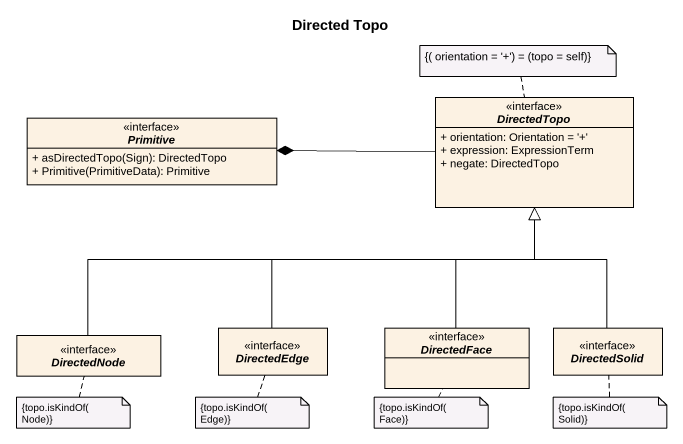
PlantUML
@startuml
title Directed Topo
hide circle
hide empty members
skinparam classAttributeIconSize 0
interface Primitive {
  + asDirectedTopo(Sign): DirectedTopo
  + Primitive(PrimitiveData): Primitive
}
interface DirectedTopo {
  + orientation: Orientation = '+'
  + expression: ExpressionTerm
  + negate: DirectedTopo
}
interface DirectedNode
interface DirectedEdge
interface DirectedFace
interface DirectedSolid
Primitive *-right- DirectedTopo
DirectedNode -right-|> DirectedTopo
DirectedEdge -up-|> DirectedTopo
DirectedFace -up-|> DirectedTopo
DirectedSolid -up-|> DirectedTopo
note top of DirectedTopo : {( orientation = '+') = (topo = self)}
note bottom of DirectedNode : {topo.isKindOf(Node)}
note bottom of DirectedEdge : {topo.isKindOf(Edge)}
note bottom of DirectedFace : {topo.isKindOf(Face)}
note bottom of DirectedSolid : {topo.isKindOf(Solid)}
@enduml
